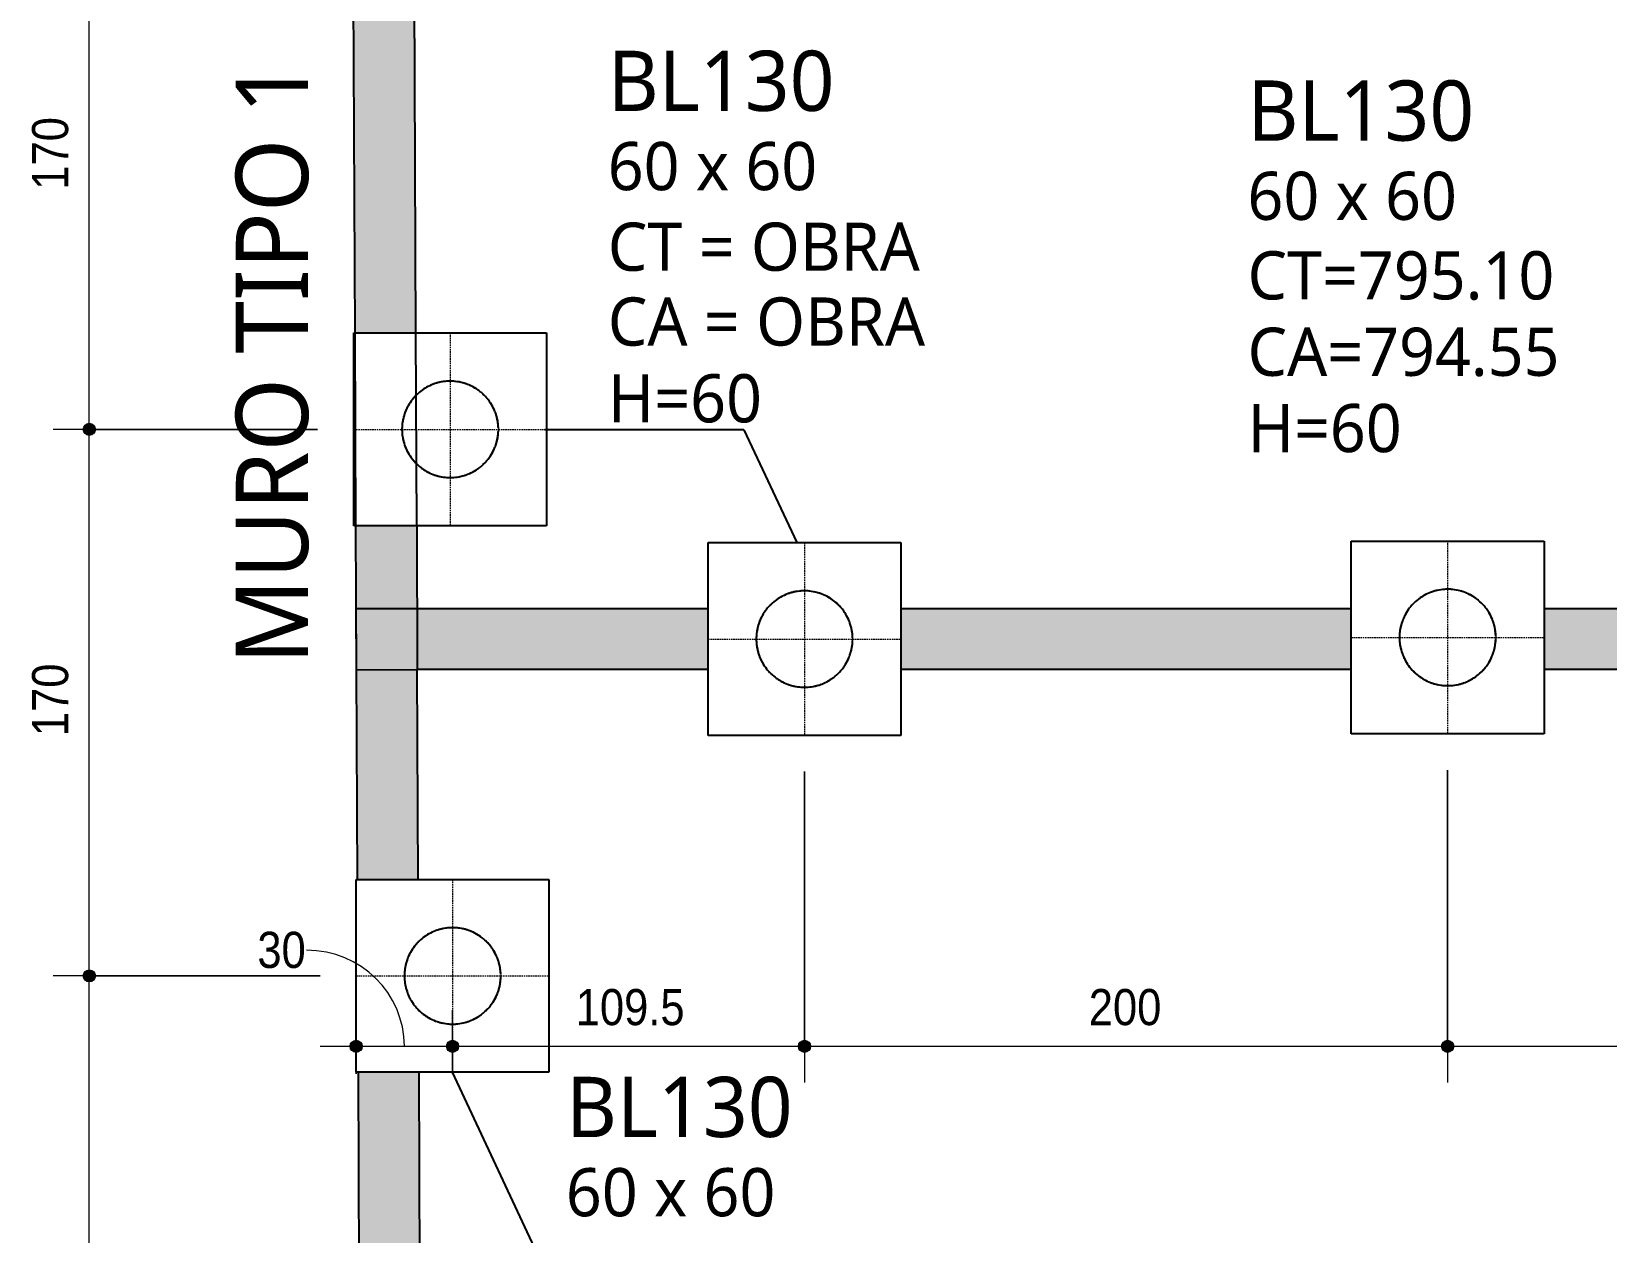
# Model space of a CAD drawing. Extents: x -2131 to 52870, y -3196 to 88043.
# Drawn here: x 41650.6 to 42140.8, y -504.1 to -130.4 of the extents above; entities that cross this region are included whole.
import ezdxf

# ---------------------------------------------------------------- set-up
doc = ezdxf.new("R2010")
doc.units = 0
doc.linetypes.add('Hidden', pattern=[0.714375, 0.47625, -0.238125])
doc.linetypes.add('Traço', pattern=[0.635, 0.3175, -0.3175])
for name, color, linetype, lineweight in [('A-ANNO-DIMS', 7, 'Continuous', 9), ('A-ANNO-DIMS-75', 7, 'Continuous', 9), ('A-DETL-THIN', 7, 'Continuous', 25), ('G-ANNO-TEXT', 7, 'Continuous', 9), ('S-BEAM', 7, 'Continuous', 25), ('S-BEAM-HDLN', 7, 'Traço', 25), ('S-FNDN', 7, 'Continuous', 25), ('S-FNDN-HDLN', 7, 'Traço', 18), ('S-FNDN-IDEN', 7, 'Continuous', 9)]:
    doc.layers.add(name, color=color, linetype=linetype, lineweight=lineweight)
doc.styles.add('Fira Sans_3', font='', dxfattribs={"width": 0.9, "height": 11.25})
doc.styles.add('Gadugi', font='gadugi.ttf', dxfattribs={"height": 15})
doc.styles.add('Gadugi_6', font='gadugi.ttf', dxfattribs={"height": 22.5})
doc.styles.add('Gadugi_7', font='gadugi.ttf', dxfattribs={"height": 0.2})
doc.styles.add('Gadugi_8', font='gadugi.ttf', dxfattribs={"height": 18.75})
doc.styles.get('Fira Sans_3').set_extended_font_data('Fira Sans')
doc.dimstyles.new('PED_1_5mm_ESQ_5', dxfattribs={"dimscale": 30.48, "dimtxt": 15.344768, "dimasz": 0.492126, "dimexe": 0.369094, "dimexo": 0.369094, "dimgap": 0.073819, "dimtad": 1, "dimdec": 1, "dimrnd": 0.5, "dimdsep": 46, "dimtxsty": 'Fira Sans_3', "dimblk1": 'DOTSMALL', "dimblk2": 'DOTSMALL', "dimsah": 1, "dimcen": 0.09, "dimdle": 0.369094, "dimazin": 0, "dimtfac": 1, "dimtdec": 4, "dimtix": 1, "dimtmove": 1, "dimatfit": 3, "dimfxl": 1, "dimtvp": 1, "dimtolj": 1, "dimtzin": 0, "dimarcsym": 2})
doc.dimstyles.new('PED_1_5mm_ESQ_7', dxfattribs={"dimscale": 30.48, "dimtxt": 15.344768, "dimasz": 0.492126, "dimexe": 0.369094, "dimexo": 0.369094, "dimgap": 0.073819, "dimtad": 1, "dimdec": 1, "dimrnd": 0.5, "dimdsep": 46, "dimtxsty": 'Fira Sans_3', "dimblk1": 'DOTSMALL', "dimblk2": 'DOTSMALL', "dimsah": 1, "dimcen": 0.09, "dimdle": 0.369094, "dimazin": 0, "dimtfac": 1, "dimtdec": 4, "dimtix": 1, "dimtmove": 0, "dimatfit": 3, "dimfxl": 1, "dimtvp": 1, "dimtolj": 1, "dimtzin": 0, "dimarcsym": 2})

# ---------------------------------------------------------------- blocks, each defined once
blk = doc.blocks.new('PED_BLRET-1EST_R01_2019_muro_ - 60x60x60-3843966-PL C 001 - FORMA DO TÉRREO')
at = {"layer": 'S-FNDN', "linetype": 'Hidden', "lineweight": 18}
for p, q in [((0, 30), (0, -30)), ((-30, 0), (30, 0))]:
    blk.add_line(p, q, dxfattribs=at)
at = {"layer": 'S-FNDN-HDLN'}
blk.add_circle((0, 0), 15, dxfattribs=at)
blk = doc.blocks.new('DIMBLOCK567-PL C 001 - FORMA DO TÉRREO')
at = {"layer": 'A-ANNO-DIMS-75', "transparency": 16777216}
h = blk.add_hatch(color=256, dxfattribs=at)
edge = h.paths.add_edge_path(flags=0)
edge.add_arc((41668.59, -424.28), 1.88, 0, 360)
h = blk.add_hatch(color=256, dxfattribs=at)
edge = h.paths.add_edge_path(flags=0)
edge.add_arc((41668.59, -624.19), 1.88, 0, 360)
for p, q in [((41740.41, -424.28), (41657.34, -424.28)), ((41668.59, -624.19), (41668.59, -424.28)), ((41668.59, -424.28), (41740.41, -424.28)), ((41741.12, -624.19), (41657.34, -624.19)), ((41668.59, -624.19), (41741.12, -624.19))]:
    blk.add_line(p, q, dxfattribs=at)
for centre in [(41668.59, -424.28), (41668.59, -624.19)]:
    blk.add_circle(centre, 1.88, dxfattribs=at)
at = {"layer": 'A-ANNO-DIMS-75', "color": 0, "transparency": 16777216, "insert": (41650.76, -535.84), "char_height": 11.25, "width": 27.8567, "attachment_point": 1, "rotation": 90, "line_spacing_factor": 1.049215, "style": 'Fira Sans_3'}
blk.add_mtext('200', dxfattribs=at)
blk = doc.blocks.new('_DotSmall')
at = {"color": 0, "linetype": 'ByBlock', "const_width": 0.5}
blk.add_lwpolyline([(-0.0625, 0, 1), (0.0625, 0, 1)], format="xyb", close=True, dxfattribs=at)
blk = doc.blocks.new('DIMBLOCK568-PL C 001 - FORMA DO TÉRREO')
at = {"layer": 'A-ANNO-DIMS-75', "transparency": 16777216}
h = blk.add_hatch(color=256, dxfattribs=at)
edge = h.paths.add_edge_path(flags=0)
edge.add_arc((41668.59, -254.22), 1.88, 0, 360)
h = blk.add_hatch(color=256, dxfattribs=at)
edge = h.paths.add_edge_path(flags=0)
edge.add_arc((41668.59, -424.28), 1.88, 0, 360)
for p, q in [((41739.66, -254.22), (41657.34, -254.22)), ((41668.59, -424.28), (41668.59, -254.22)), ((41668.59, -254.22), (41739.66, -254.22)), ((41740.41, -424.28), (41657.34, -424.28)), ((41668.59, -424.28), (41740.41, -424.28))]:
    blk.add_line(p, q, dxfattribs=at)
for centre in [(41668.59, -254.22), (41668.59, -424.28)]:
    blk.add_circle(centre, 1.88, dxfattribs=at)
at = {"layer": 'A-ANNO-DIMS-75', "color": 0, "transparency": 16777216, "insert": (41650.76, -349.68), "char_height": 11.25, "width": 25.0238, "attachment_point": 1, "rotation": 90, "line_spacing_factor": 1.049215, "style": 'Fira Sans_3'}
blk.add_mtext('170', dxfattribs=at)
blk = doc.blocks.new('DIMBLOCK569-PL C 001 - FORMA DO TÉRREO')
at = {"layer": 'A-ANNO-DIMS-75', "transparency": 16777216}
h = blk.add_hatch(color=256, dxfattribs=at)
edge = h.paths.add_edge_path(flags=0)
edge.add_arc((41668.59, -84.23), 1.88, 0, 360)
h = blk.add_hatch(color=256, dxfattribs=at)
edge = h.paths.add_edge_path(flags=0)
edge.add_arc((41668.59, -254.22), 1.88, 0, 360)
for p, q in [((41738.92, -84.23), (41657.34, -84.23)), ((41668.59, -254.22), (41668.59, -84.23)), ((41668.59, -84.23), (41738.92, -84.23)), ((41739.66, -254.22), (41657.34, -254.22)), ((41668.59, -254.22), (41739.66, -254.22))]:
    blk.add_line(p, q, dxfattribs=at)
for centre in [(41668.59, -84.23), (41668.59, -254.22)]:
    blk.add_circle(centre, 1.88, dxfattribs=at)
at = {"layer": 'A-ANNO-DIMS-75', "color": 0, "transparency": 16777216, "insert": (41650.76, -179.65), "char_height": 11.25, "width": 25.0238, "attachment_point": 1, "rotation": 90, "line_spacing_factor": 1.049215, "style": 'Fira Sans_3'}
blk.add_mtext('170', dxfattribs=at)
blk = doc.blocks.new('DIMBLOCK580-PL C 001 - FORMA DO TÉRREO')
at = {"layer": 'A-ANNO-DIMS-75', "transparency": 16777216}
h = blk.add_hatch(color=256, dxfattribs=at)
edge = h.paths.add_edge_path(flags=0)
edge.add_arc((41751.66, -446.19), 1.88, 0, 360)
h = blk.add_hatch(color=256, dxfattribs=at)
edge = h.paths.add_edge_path(flags=0)
edge.add_arc((41781.66, -446.19), 1.88, 0, 360)
for p, q in [((41751.66, -454.79), (41751.66, -434.94)), ((41781.66, -454.79), (41781.66, -434.94)), ((41740.41, -446.19), (41781.66, -446.19)), ((41751.66, -446.19), (41751.66, -454.79)), ((41781.66, -446.19), (41781.66, -454.79))]:
    blk.add_line(p, q, dxfattribs=at)
for centre in [(41751.66, -446.19), (41781.66, -446.19)]:
    blk.add_circle(centre, 1.88, dxfattribs=at)
blk.add_ellipse((41736.24, -446.19), major_axis=(30.41, 0), ratio=0.983153, start_param=0, end_param=1.570796, dxfattribs=at)
at = {"layer": 'A-ANNO-DIMS-75', "color": 0, "transparency": 16777216, "insert": (41720.9, -410.55), "char_height": 11.25, "width": 18.4137, "attachment_point": 1, "line_spacing_factor": 1.049215, "style": 'Fira Sans_3'}
blk.add_mtext('30', dxfattribs=at)
blk = doc.blocks.new('DIMBLOCK581-PL C 001 - FORMA DO TÉRREO')
at = {"layer": 'A-ANNO-DIMS-75', "transparency": 16777216}
h = blk.add_hatch(color=256, dxfattribs=at)
edge = h.paths.add_edge_path(flags=0)
edge.add_arc((41781.66, -446.19), 1.88, 0, 360)
h = blk.add_hatch(color=256, dxfattribs=at)
edge = h.paths.add_edge_path(flags=0)
edge.add_arc((41891.18, -446.19), 1.88, 0, 360)
for p, q in [((41891.18, -360.72), (41891.18, -457.44)), ((41891.18, -446.19), (41891.18, -360.72)), ((41781.66, -454.79), (41781.66, -434.94)), ((41781.66, -446.19), (41891.18, -446.19)), ((41781.66, -446.19), (41781.66, -454.79))]:
    blk.add_line(p, q, dxfattribs=at)
for centre in [(41781.66, -446.19), (41891.18, -446.19)]:
    blk.add_circle(centre, 1.88, dxfattribs=at)
at = {"layer": 'A-ANNO-DIMS-75', "color": 0, "transparency": 16777216, "insert": (41819.99, -428.36), "char_height": 11.25, "width": 39.4243, "attachment_point": 1, "line_spacing_factor": 1.049215, "style": 'Fira Sans_3'}
blk.add_mtext('109.5', dxfattribs=at)
blk = doc.blocks.new('DIMBLOCK582-PL C 001 - FORMA DO TÉRREO')
at = {"layer": 'A-ANNO-DIMS-75', "transparency": 16777216}
h = blk.add_hatch(color=256, dxfattribs=at)
edge = h.paths.add_edge_path(flags=0)
edge.add_arc((41891.18, -446.19), 1.88, 0, 360)
h = blk.add_hatch(color=256, dxfattribs=at)
edge = h.paths.add_edge_path(flags=0)
edge.add_arc((42091.38, -446.19), 1.88, 0, 360)
for p, q in [((41891.18, -360.72), (41891.18, -457.44)), ((41891.18, -446.19), (41891.18, -360.72)), ((42091.38, -360.22), (42091.38, -457.44)), ((42091.38, -446.19), (42091.38, -360.22)), ((41891.18, -446.19), (42091.38, -446.19))]:
    blk.add_line(p, q, dxfattribs=at)
for centre in [(41891.18, -446.19), (42091.38, -446.19)]:
    blk.add_circle(centre, 1.88, dxfattribs=at)
at = {"layer": 'A-ANNO-DIMS-75', "color": 0, "transparency": 16777216, "insert": (41979.68, -428.36), "char_height": 11.25, "width": 27.8567, "attachment_point": 1, "line_spacing_factor": 1.049215, "style": 'Fira Sans_3'}
blk.add_mtext('200', dxfattribs=at)
blk = doc.blocks.new('DIMBLOCK583-PL C 001 - FORMA DO TÉRREO')
at = {"layer": 'A-ANNO-DIMS-75', "transparency": 16777216}
h = blk.add_hatch(color=256, dxfattribs=at)
edge = h.paths.add_edge_path(flags=0)
edge.add_arc((42091.38, -446.19), 1.88, 0, 360)
h = blk.add_hatch(color=256, dxfattribs=at)
edge = h.paths.add_edge_path(flags=0)
edge.add_arc((42291.18, -446.19), 1.88, 0, 360)
for p, q in [((42091.38, -360.22), (42091.38, -457.44)), ((42091.38, -446.19), (42091.38, -360.22)), ((42291.18, -360.22), (42291.18, -457.44)), ((42291.18, -446.19), (42291.18, -360.22)), ((42091.38, -446.19), (42291.18, -446.19))]:
    blk.add_line(p, q, dxfattribs=at)
for centre in [(42091.38, -446.19), (42291.18, -446.19)]:
    blk.add_circle(centre, 1.88, dxfattribs=at)
at = {"layer": 'A-ANNO-DIMS-75', "color": 0, "transparency": 16777216, "insert": (42179.68, -428.36), "char_height": 11.25, "width": 27.8567, "attachment_point": 1, "line_spacing_factor": 1.049215, "style": 'Fira Sans_3'}
blk.add_mtext('200', dxfattribs=at)
blk = doc.blocks.new('PED_TAG_BLOCO - BLOCO-3844252-PL C 001 - FORMA DO TÉRREO')
at = {"layer": 'S-FNDN-IDEN', "char_height": 0.2, "attachment_point": 1, "style": 'Gadugi_7'}
for s, insert, width in [('CT = OBRA', (-0.9768, -0.9984), 1.715611), ('CA = OBRA', (-0.9768, -1.3088), 1.755696)]:
    blk.add_mtext(s, dxfattribs=dict(at, insert=insert, width=width))

msp = doc.modelspace()

# ---------------------------------------------------------------- hatches: boundary and pattern name
at = {"layer": 'S-BEAM', "true_color": 0x800080}
for points in [[(41751.218, -224.218), (41770.219, -224.218), (41769.736, -114.231), (41750.736, -114.231), (41750.912, -154.28)], [(41751.678, -328.968), (41770.637, -328.927), (41751.678, -309.968), (41770.595, -309.968), (41770.482, -284.218), (41751.482, -284.218)], [(41761.178, -328.968), (41861.183, -328.968), (41861.183, -309.968), (41751.678, -309.968), (41770.637, -328.927)], [(41921.183, -328.968), (42061.384, -328.968), (42061.384, -309.968), (41921.183, -309.968)], [(42261.183, -328.968), (42261.183, -309.968), (42121.384, -309.968), (42121.384, -328.968)], [(41751.964, -394.28), (41770.964, -394.28), (41770.678, -328.968), (41751.678, -328.968), (41751.682, -329.961)], [(41752.841, -594.191), (41771.841, -594.191), (41771.227, -454.28), (41752.227, -454.28), (41752.7, -562.016)]]:
    msp.add_hatch(color=216, dxfattribs=at).paths.add_polyline_path(points, flags=0)

# ---------------------------------------------------------------- linework, layer by layer
at = {"layer": 'A-DETL-THIN'}
for p, q in [((41872.35, -254.372), (41810.35, -254.372)), ((41872.35, -254.372), (41888.774, -289.468)), ((41815.489, -526.576), (41781.657, -454.28))]:
    msp.add_line(p, q, dxfattribs=at)
at = {"layer": 'S-BEAM'}
for p, q in [((41750.736, -114.231), (41751.218, -224.218)), ((41770.219, -224.218), (41769.736, -114.231)), ((41751.482, -284.218), (41751.678, -329.01)), ((41770.482, -284.218), (41770.678, -328.927)), ((41751.678, -309.968), (41751.594, -309.968)), ((41751.594, -309.968), (41751.678, -328.968)), ((41751.678, -309.968), (41861.183, -309.968)), ((41921.183, -309.968), (42061.384, -309.968)), ((42121.384, -309.968), (42261.183, -309.968)), ((41751.678, -329.01), (41770.678, -328.927)), ((41751.678, -328.968), (41751.964, -394.28)), ((41861.183, -328.968), (41770.678, -328.968)), ((41770.964, -394.28), (41770.678, -328.968)), ((42061.384, -328.968), (41921.183, -328.968)), ((42261.183, -328.968), (42121.384, -328.968)), ((41752.227, -454.28), (41752.841, -594.191)), ((41771.841, -594.191), (41771.227, -454.28))]:
    msp.add_line(p, q, dxfattribs=at)
at = {"layer": 'S-BEAM-HDLN', "linetype": 'Continuous'}
for p, q in [((41751.218, -224.218), (41751.482, -284.218)), ((41770.482, -284.218), (41770.219, -224.218))]:
    msp.add_line(p, q, dxfattribs=at)
at = {"layer": 'S-FNDN'}
for p, q in [((41750.912, -284.218), (41750.912, -224.218)), ((41750.912, -224.218), (41810.912, -224.218)), ((41810.912, -224.218), (41810.912, -284.218)), ((41810.912, -284.218), (41750.912, -284.218)), ((42061.384, -348.969), (42061.384, -288.969)), ((42061.384, -288.969), (42121.384, -288.969)), ((42121.384, -288.969), (42121.384, -348.969)), ((41861.183, -349.468), (41861.183, -289.468)), ((41861.183, -289.468), (41921.183, -289.468)), ((41921.183, -289.468), (41921.183, -349.468)), ((41921.183, -349.468), (41861.183, -349.468)), ((42121.384, -348.969), (42061.384, -348.969)), ((41751.657, -454.28), (41751.657, -394.28)), ((41751.657, -394.28), (41811.657, -394.28)), ((41811.657, -394.28), (41811.657, -454.28)), ((41811.657, -454.28), (41751.657, -454.28))]:
    msp.add_line(p, q, dxfattribs=at)
for centre, start, end in [((41780.912, -254.218), 108.45079, 117.29175), ((41780.912, -254.218), 103.91373, 110.14131), ((41780.912, -254.218), 100.70652, 108.02005), ((41780.912, -254.218), 101.43322, 103.75583), ((41780.912, -254.218), 91.6216, 100.52478), ((41780.912, -254.218), 87.73757, 94.33517), ((41780.912, -254.218), 83.92964, 91.11273), ((41780.912, -254.218), 85.66483, 87.55149), ((41780.912, -254.218), 74.75794, 83.75875), ((41780.912, -254.218), 71.52196, 78.56678), ((41780.912, -254.218), 67.15466, 74.13618), ((41780.912, -254.218), 69.85869, 71.29506), ((41780.912, -254.218), 142.05481, 150.83012), ((41780.912, -254.218), 141.75849, 142.0538), ((41780.912, -254.218), 134.26833, 141.72512), ((41780.912, -254.218), 136.24417, 141.08064), ((41780.912, -254.218), 132.91237, 136.08627), ((41780.912, -254.218), 125.2594, 134.06004), ((41780.912, -254.218), 121.0163, 126.01863), ((41780.912, -254.218), 117.48585, 124.88593), ((41780.912, -254.218), 117.1796, 118.9837), ((41780.912, -254.218), 57.83003, 66.99336), ((41780.912, -254.218), 55.22874, 62.8204), ((41780.912, -254.218), 50.38113, 57.03082), ((41780.912, -254.218), 53.98137, 54.93756), ((41780.912, -254.218), 40.76055, 50.22838), ((41780.912, -254.218), 38.75996, 47.08763), ((41780.912, -254.218), 33.60869, 39.64187), ((41780.912, -254.218), 37.9462, 38.35287), ((41780.912, -254.218), 158.84132, 167.60263), ((41780.912, -254.218), 151.0549, 158.54617), ((41780.912, -254.218), 152.44851, 158.35287), ((41780.912, -254.218), 148.63648, 152.26243), ((41780.912, -254.218), 23.2661, 33.46361), ((41780.912, -254.218), 21.75849, 31.36352), ((41780.912, -254.218), 16.83706, 21.40185), ((41780.912, -254.218), 2.7962, 16.69887), ((41780.912, -254.218), 175.62159, 180), ((41780.912, -254.218), 180, 184.37841), ((41780.912, -254.218), 175.22874, 178.40302), ((41780.912, -254.218), 181.59698, 184.77126), ((41780.912, -254.218), 167.84677, 175.35438), ((41780.912, -254.218), 168.70494, 174.93756), ((41780.912, -254.218), 164.35508, 168.47804), ((41780.912, -254.218), 1.59698, 15.64492), ((41780.912, -254.218), 344.35508, 358.40302), ((41780.912, -254.218), 184.64562, 192.15323), ((41780.912, -254.218), 185.06244, 191.29506), ((41780.912, -254.218), 191.52196, 195.64492), ((41780.912, -254.218), 192.39737, 201.15868), ((41780.912, -254.218), 201.45383, 208.9451), ((41780.912, -254.218), 201.64713, 207.55149), ((41780.912, -254.218), 328.63648, 338.24151), ((41780.912, -254.218), 338.59815, 343.16294), ((41780.912, -254.218), 343.30113, 357.2038), ((41780.912, -254.218), 207.73757, 211.36352), ((41780.912, -254.218), 209.16988, 217.94519), ((41780.912, -254.218), 217.9462, 218.24151), ((41780.912, -254.218), 218.27488, 225.73167), ((41780.912, -254.218), 218.91936, 223.75583), ((41780.912, -254.218), 223.91373, 227.08763), ((41780.912, -254.218), 309.77162, 319.23945), ((41780.912, -254.218), 312.91237, 321.24004), ((41780.912, -254.218), 320.35813, 326.39131), ((41780.912, -254.218), 321.64713, 322.0538), ((41780.912, -254.218), 326.53639, 336.7339), ((41780.912, -254.218), 225.93996, 234.7406), ((41780.912, -254.218), 233.98137, 238.9837), ((41780.912, -254.218), 235.11407, 242.51415), ((41780.912, -254.218), 241.0163, 242.8204), ((41780.912, -254.218), 242.70825, 251.54921), ((41780.912, -254.218), 249.85869, 256.08627), ((41780.912, -254.218), 251.97995, 259.29348), ((41780.912, -254.218), 256.24417, 258.56678), ((41780.912, -254.218), 259.47522, 268.3784), ((41780.912, -254.218), 265.66483, 272.26243), ((41780.912, -254.218), 268.88727, 276.07036), ((41780.912, -254.218), 272.44851, 274.33517), ((41780.912, -254.218), 276.24125, 285.24206), ((41780.912, -254.218), 281.43322, 288.47804), ((41780.912, -254.218), 285.86382, 292.84534), ((41780.912, -254.218), 288.70494, 290.14131), ((41780.912, -254.218), 293.00664, 302.16997), ((41780.912, -254.218), 297.1796, 304.77126), ((41780.912, -254.218), 302.96918, 309.61887), ((41780.912, -254.218), 305.06244, 306.01863), ((41891.183, -319.468), 134.26833, 141.72512), ((41891.183, -319.468), 132.91237, 136.08627), ((41891.183, -319.468), 125.2594, 134.06004), ((41891.183, -319.468), 121.0163, 126.01863), ((41891.183, -319.468), 117.48585, 124.88593), ((41891.183, -319.468), 117.1796, 118.9837), ((41891.183, -319.468), 108.45079, 117.29175), ((41891.183, -319.468), 103.91373, 110.14131), ((41891.183, -319.468), 100.70652, 108.02005), ((41891.183, -319.468), 101.43322, 103.75583), ((41891.183, -319.468), 91.6216, 100.52478), ((41891.183, -319.468), 87.73757, 94.33517), ((41891.183, -319.468), 83.92964, 91.11273), ((41891.183, -319.468), 85.66483, 87.55149), ((41891.183, -319.468), 74.75794, 83.75875), ((41891.183, -319.468), 71.52196, 78.56678), ((41891.183, -319.468), 67.15466, 74.13618), ((41891.183, -319.468), 69.85869, 71.29506), ((41891.183, -319.468), 57.83003, 66.99336), ((41891.183, -319.468), 55.22874, 62.8204), ((41891.183, -319.468), 50.38113, 57.03082), ((41891.183, -319.468), 53.98137, 54.93756), ((41891.183, -319.468), 40.76055, 50.22838), ((41891.183, -319.468), 38.75996, 47.08763), ((42091.384, -318.969), 134.26833, 141.72512), ((42091.384, -318.969), 136.24417, 141.08064), ((42091.384, -318.969), 132.91237, 136.08627), ((42091.384, -318.969), 125.2594, 134.06004), ((42091.384, -318.969), 121.0163, 126.01863), ((42091.384, -318.969), 117.48585, 124.88593), ((42091.384, -318.969), 117.1796, 118.9837), ((42091.384, -318.969), 108.45079, 117.29175), ((42091.384, -318.969), 103.91373, 110.14131), ((42091.384, -318.969), 100.70652, 108.02005), ((42091.384, -318.969), 101.43322, 103.75583), ((42091.384, -318.969), 91.6216, 100.52478), ((42091.384, -318.969), 87.73757, 94.33517), ((42091.384, -318.969), 83.92964, 91.11273), ((42091.384, -318.969), 85.66483, 87.55149), ((42091.384, -318.969), 74.75794, 83.75875), ((42091.384, -318.969), 71.52196, 78.56678), ((42091.384, -318.969), 67.15466, 74.13618), ((42091.384, -318.969), 69.85869, 71.29506), ((42091.384, -318.969), 57.83003, 66.99336), ((42091.384, -318.969), 55.22874, 62.8204), ((42091.384, -318.969), 50.38113, 57.03082), ((42091.384, -318.969), 53.98137, 54.93756), ((42091.384, -318.969), 40.76055, 50.22838), ((42091.384, -318.969), 38.75996, 47.08763), ((41891.183, -319.468), 151.0549, 158.54617), ((41891.183, -319.468), 152.44851, 158.35287), ((41891.183, -319.468), 148.63648, 152.26243), ((41891.183, -319.468), 142.05481, 150.83012), ((41891.183, -319.468), 141.75849, 142.0538), ((41891.183, -319.468), 136.24417, 141.08064), ((41891.183, -319.468), 33.60869, 39.64187), ((41891.183, -319.468), 37.9462, 38.35287), ((41891.183, -319.468), 23.2661, 33.46361), ((41891.183, -319.468), 21.75849, 31.36352), ((42091.384, -318.969), 158.84132, 167.60263), ((42091.384, -318.969), 151.0549, 158.54617), ((42091.384, -318.969), 152.44851, 158.35287), ((42091.384, -318.969), 148.63648, 152.26243), ((42091.384, -318.969), 142.05481, 150.83012), ((42091.384, -318.969), 141.75849, 142.0538), ((42091.384, -318.969), 33.60869, 39.64187), ((42091.384, -318.969), 37.9462, 38.35287), ((42091.384, -318.969), 23.2661, 33.46361), ((42091.384, -318.969), 21.75849, 31.36352), ((42091.384, -318.969), 16.83706, 21.40185), ((41891.183, -319.468), 175.62159, 180), ((41891.183, -319.468), 175.22874, 178.40302), ((41891.183, -319.468), 167.84677, 175.35438), ((41891.183, -319.468), 168.70494, 174.93756), ((41891.183, -319.468), 164.35508, 168.47804), ((41891.183, -319.468), 158.84132, 167.60263), ((41891.183, -319.468), 16.83706, 21.40185), ((41891.183, -319.468), 2.7962, 16.69887), ((41891.183, -319.468), 1.59698, 15.64492), ((42091.384, -318.969), 175.62159, 180), ((42091.384, -318.969), 175.22874, 178.40302), ((42091.384, -318.969), 167.84677, 175.35438), ((42091.384, -318.969), 168.70494, 174.93756), ((42091.384, -318.969), 164.35508, 168.47804), ((42091.384, -318.969), 2.7962, 16.69887), ((42091.384, -318.969), 1.59698, 15.64492), ((41891.183, -319.468), 180, 184.37841), ((41891.183, -319.468), 181.59698, 184.77126), ((41891.183, -319.468), 184.64562, 192.15323), ((41891.183, -319.468), 185.06244, 191.29506), ((41891.183, -319.468), 191.52196, 195.64492), ((41891.183, -319.468), 192.39737, 201.15868), ((41891.183, -319.468), 343.30113, 357.2038), ((41891.183, -319.468), 344.35508, 358.40302), ((42091.384, -318.969), 180, 184.37841), ((42091.384, -318.969), 181.59698, 184.77126), ((42091.384, -318.969), 184.64562, 192.15323), ((42091.384, -318.969), 185.06244, 191.29506), ((42091.384, -318.969), 191.52196, 195.64492), ((42091.384, -318.969), 192.39737, 201.15868), ((42091.384, -318.969), 338.59815, 343.16294), ((42091.384, -318.969), 343.30113, 357.2038), ((42091.384, -318.969), 344.35508, 358.40302), ((41891.183, -319.468), 201.45383, 208.9451), ((41891.183, -319.468), 201.64713, 207.55149), ((41891.183, -319.468), 207.73757, 211.36352), ((41891.183, -319.468), 209.16988, 217.94519), ((41891.183, -319.468), 320.35813, 326.39131), ((41891.183, -319.468), 326.53639, 336.7339), ((41891.183, -319.468), 328.63648, 338.24151), ((41891.183, -319.468), 338.59815, 343.16294), ((42091.384, -318.969), 201.45383, 208.9451), ((42091.384, -318.969), 201.64713, 207.55149), ((42091.384, -318.969), 207.73757, 211.36352), ((42091.384, -318.969), 209.16988, 217.94519), ((42091.384, -318.969), 217.9462, 218.24151), ((42091.384, -318.969), 218.27488, 225.73167), ((42091.384, -318.969), 218.91936, 223.75583), ((42091.384, -318.969), 312.91237, 321.24004), ((42091.384, -318.969), 320.35813, 326.39131), ((42091.384, -318.969), 321.64713, 322.0538), ((42091.384, -318.969), 326.53639, 336.7339), ((42091.384, -318.969), 328.63648, 338.24151), ((41891.183, -319.468), 217.9462, 218.24151), ((41891.183, -319.468), 218.27488, 225.73167), ((41891.183, -319.468), 218.91936, 223.75583), ((41891.183, -319.468), 223.91373, 227.08763), ((41891.183, -319.468), 225.93996, 234.7406), ((41891.183, -319.468), 233.98137, 238.9837), ((41891.183, -319.468), 235.11407, 242.51415), ((41891.183, -319.468), 241.0163, 242.8204), ((41891.183, -319.468), 242.70825, 251.54921), ((41891.183, -319.468), 285.86382, 292.84534), ((41891.183, -319.468), 293.00664, 302.16997), ((41891.183, -319.468), 297.1796, 304.77126), ((41891.183, -319.468), 302.96918, 309.61887), ((41891.183, -319.468), 305.06244, 306.01863), ((41891.183, -319.468), 309.77162, 319.23945), ((41891.183, -319.468), 312.91237, 321.24004), ((41891.183, -319.468), 321.64713, 322.0538), ((42091.384, -318.969), 223.91373, 227.08763), ((42091.384, -318.969), 225.93996, 234.7406), ((42091.384, -318.969), 233.98137, 238.9837), ((42091.384, -318.969), 235.11407, 242.51415), ((42091.384, -318.969), 241.0163, 242.8204), ((42091.384, -318.969), 242.70825, 251.54921), ((42091.384, -318.969), 249.85869, 256.08627), ((42091.384, -318.969), 251.97995, 259.29348), ((42091.384, -318.969), 281.43322, 288.47804), ((42091.384, -318.969), 285.86382, 292.84534), ((42091.384, -318.969), 288.70494, 290.14131), ((42091.384, -318.969), 293.00664, 302.16997), ((42091.384, -318.969), 297.1796, 304.77126), ((42091.384, -318.969), 302.96918, 309.61887), ((42091.384, -318.969), 305.06244, 306.01863), ((42091.384, -318.969), 309.77162, 319.23945), ((41891.183, -319.468), 249.85869, 256.08627), ((41891.183, -319.468), 251.97995, 259.29348), ((41891.183, -319.468), 256.24417, 258.56678), ((41891.183, -319.468), 259.47522, 268.3784), ((41891.183, -319.468), 265.66483, 272.26243), ((41891.183, -319.468), 268.88727, 276.07036), ((41891.183, -319.468), 272.44851, 274.33517), ((41891.183, -319.468), 276.24125, 285.24206), ((41891.183, -319.468), 281.43322, 288.47804), ((41891.183, -319.468), 288.70494, 290.14131), ((42091.384, -318.969), 256.24417, 258.56678), ((42091.384, -318.969), 259.47522, 268.3784), ((42091.384, -318.969), 265.66483, 272.26243), ((42091.384, -318.969), 268.88727, 276.07036), ((42091.384, -318.969), 272.44851, 274.33517), ((42091.384, -318.969), 276.24125, 285.24206), ((41781.657, -424.28), 121.0163, 126.01863), ((41781.657, -424.28), 117.48585, 124.88593), ((41781.657, -424.28), 117.1796, 118.9837), ((41781.657, -424.28), 108.45079, 117.29175), ((41781.657, -424.28), 103.91373, 110.14131), ((41781.657, -424.28), 100.70652, 108.02005), ((41781.657, -424.28), 101.43322, 103.75583), ((41781.657, -424.28), 91.6216, 100.52478), ((41781.657, -424.28), 87.73757, 94.33517), ((41781.657, -424.28), 83.92964, 91.11273), ((41781.657, -424.28), 85.66483, 87.55149), ((41781.657, -424.28), 74.75794, 83.75875), ((41781.657, -424.28), 71.52196, 78.56678), ((41781.657, -424.28), 67.15466, 74.13618), ((41781.657, -424.28), 69.85869, 71.29506), ((41781.657, -424.28), 57.83003, 66.99336), ((41781.657, -424.28), 55.22874, 62.8204), ((41781.657, -424.28), 50.38113, 57.03082), ((41781.657, -424.28), 148.63648, 152.26243), ((41781.657, -424.28), 142.05481, 150.83012), ((41781.657, -424.28), 141.75849, 142.0538), ((41781.657, -424.28), 134.26833, 141.72512), ((41781.657, -424.28), 136.24417, 141.08064), ((41781.657, -424.28), 132.91237, 136.08627), ((41781.657, -424.28), 125.2594, 134.06004), ((41781.657, -424.28), 53.98137, 54.93756), ((41781.657, -424.28), 40.76055, 50.22838), ((41781.657, -424.28), 38.75996, 47.08763), ((41781.657, -424.28), 33.60869, 39.64187), ((41781.657, -424.28), 37.9462, 38.35287), ((41781.657, -424.28), 23.2661, 33.46361), ((41781.657, -424.28), 21.75849, 31.36352), ((41781.657, -424.28), 167.84677, 175.35438), ((41781.657, -424.28), 168.70494, 174.93756), ((41781.657, -424.28), 164.35508, 168.47804), ((41781.657, -424.28), 158.84132, 167.60263), ((41781.657, -424.28), 151.0549, 158.54617), ((41781.657, -424.28), 152.44851, 158.35287), ((41781.657, -424.28), 16.83706, 21.40185), ((41781.657, -424.28), 2.7962, 16.69887), ((41781.657, -424.28), 1.59698, 15.64492), ((41781.657, -424.28), 175.62159, 180), ((41781.657, -424.28), 180, 184.37841), ((41781.657, -424.28), 175.22874, 178.40302), ((41781.657, -424.28), 181.59698, 184.77126), ((41781.657, -424.28), 184.64562, 192.15323), ((41781.657, -424.28), 185.06244, 191.29506), ((41781.657, -424.28), 343.30113, 357.2038), ((41781.657, -424.28), 344.35508, 358.40302), ((41781.657, -424.28), 191.52196, 195.64492), ((41781.657, -424.28), 192.39737, 201.15868), ((41781.657, -424.28), 201.45383, 208.9451), ((41781.657, -424.28), 201.64713, 207.55149), ((41781.657, -424.28), 207.73757, 211.36352), ((41781.657, -424.28), 326.53639, 336.7339), ((41781.657, -424.28), 328.63648, 338.24151), ((41781.657, -424.28), 338.59815, 343.16294), ((41781.657, -424.28), 209.16988, 217.94519), ((41781.657, -424.28), 217.9462, 218.24151), ((41781.657, -424.28), 218.27488, 225.73167), ((41781.657, -424.28), 218.91936, 223.75583), ((41781.657, -424.28), 223.91373, 227.08763), ((41781.657, -424.28), 225.93996, 234.7406), ((41781.657, -424.28), 302.96918, 309.61887), ((41781.657, -424.28), 309.77162, 319.23945), ((41781.657, -424.28), 312.91237, 321.24004), ((41781.657, -424.28), 320.35813, 326.39131), ((41781.657, -424.28), 321.64713, 322.0538), ((41781.657, -424.28), 233.98137, 238.9837), ((41781.657, -424.28), 235.11407, 242.51415), ((41781.657, -424.28), 241.0163, 242.8204), ((41781.657, -424.28), 242.70825, 251.54921), ((41781.657, -424.28), 249.85869, 256.08627), ((41781.657, -424.28), 251.97995, 259.29348), ((41781.657, -424.28), 256.24417, 258.56678), ((41781.657, -424.28), 259.47522, 268.3784), ((41781.657, -424.28), 265.66483, 272.26243), ((41781.657, -424.28), 268.88727, 276.07036), ((41781.657, -424.28), 272.44851, 274.33517), ((41781.657, -424.28), 276.24125, 285.24206), ((41781.657, -424.28), 281.43322, 288.47804), ((41781.657, -424.28), 285.86382, 292.84534), ((41781.657, -424.28), 288.70494, 290.14131), ((41781.657, -424.28), 293.00664, 302.16997), ((41781.657, -424.28), 297.1796, 304.77126), ((41781.657, -424.28), 305.06244, 306.01863)]:
    msp.add_arc(centre, 15, start, end, dxfattribs=at)
at = {"layer": 'S-FNDN-HDLN'}
for centre, start, end in [((41780.912, -254.218), 110.49686, 116.96554), ((41780.912, -254.218), 98.91936, 101.18656), ((41780.912, -254.218), 94.62636, 98.24151), ((41780.912, -254.218), 81.64713, 85.37364), ((41780.912, -254.218), 78.81344, 81.24004), ((41780.912, -254.218), 65.06244, 69.50314), ((41780.912, -254.218), 126.47543, 132.7232), ((41780.912, -254.218), 63.03446, 64.77126), ((41780.912, -254.218), 48.70494, 53.52457), ((41780.912, -254.218), 47.2768, 48.47804), ((41780.912, -254.218), 159.62892, 164.2014), ((41780.912, -254.218), 142.69296, 148.46694), ((41780.912, -254.218), 32.44851, 37.30704), ((41780.912, -254.218), 31.53306, 32.26243), ((41780.912, -254.218), 16.24417, 20.37108), ((41780.912, -254.218), 15.7986, 16.08627), ((41780.912, -254.218), 195.7986, 200.37108), ((41780.912, -254.218), 339.62892, 343.75583), ((41780.912, -254.218), 343.91373, 344.2014), ((41780.912, -254.218), 211.53306, 217.30704), ((41780.912, -254.218), 322.69296, 327.55149), ((41780.912, -254.218), 327.73757, 328.46694), ((41780.912, -254.218), 227.2768, 233.52457), ((41780.912, -254.218), 243.03446, 249.50314), ((41780.912, -254.218), 258.81344, 261.08064), ((41780.912, -254.218), 261.75849, 265.37364), ((41780.912, -254.218), 274.62636, 278.35287), ((41780.912, -254.218), 278.75996, 281.18656), ((41780.912, -254.218), 290.49686, 294.93756), ((41780.912, -254.218), 295.22874, 296.96554), ((41780.912, -254.218), 306.47543, 311.29506), ((41780.912, -254.218), 311.52196, 312.7232), ((41891.183, -319.468), 126.47543, 132.7232), ((41891.183, -319.468), 110.49686, 116.96554), ((41891.183, -319.468), 98.91936, 101.18656), ((41891.183, -319.468), 94.62636, 98.24151), ((41891.183, -319.468), 81.64713, 85.37364), ((41891.183, -319.468), 78.81344, 81.24004), ((41891.183, -319.468), 65.06244, 69.50314), ((41891.183, -319.468), 63.03446, 64.77126), ((41891.183, -319.468), 48.70494, 53.52457), ((41891.183, -319.468), 47.2768, 48.47804), ((42091.384, -318.969), 126.47543, 132.7232), ((42091.384, -318.969), 110.49686, 116.96554), ((42091.384, -318.969), 98.91936, 101.18656), ((42091.384, -318.969), 94.62636, 98.24151), ((42091.384, -318.969), 81.64713, 85.37364), ((42091.384, -318.969), 78.81344, 81.24004), ((42091.384, -318.969), 65.06244, 69.50314), ((42091.384, -318.969), 63.03446, 64.77126), ((42091.384, -318.969), 48.70494, 53.52457), ((42091.384, -318.969), 47.2768, 48.47804), ((41891.183, -319.468), 142.69296, 148.46694), ((41891.183, -319.468), 32.44851, 37.30704), ((41891.183, -319.468), 31.53306, 32.26243), ((42091.384, -318.969), 142.69296, 148.46694), ((42091.384, -318.969), 32.44851, 37.30704), ((42091.384, -318.969), 31.53306, 32.26243), ((41891.183, -319.468), 159.62892, 164.2014), ((41891.183, -319.468), 16.24417, 20.37108), ((41891.183, -319.468), 15.7986, 16.08627), ((42091.384, -318.969), 159.62892, 164.2014), ((42091.384, -318.969), 16.24417, 20.37108), ((42091.384, -318.969), 15.7986, 16.08627), ((42091.384, -318.969), 195.7986, 200.37108), ((42091.384, -318.969), 339.62892, 343.75583), ((42091.384, -318.969), 343.91373, 344.2014), ((41891.183, -319.468), 195.7986, 200.37108), ((41891.183, -319.468), 211.53306, 217.30704), ((41891.183, -319.468), 322.69296, 327.55149), ((41891.183, -319.468), 327.73757, 328.46694), ((41891.183, -319.468), 339.62892, 343.75583), ((41891.183, -319.468), 343.91373, 344.2014), ((42091.384, -318.969), 211.53306, 217.30704), ((42091.384, -318.969), 322.69296, 327.55149), ((42091.384, -318.969), 327.73757, 328.46694), ((41891.183, -319.468), 227.2768, 233.52457), ((41891.183, -319.468), 243.03446, 249.50314), ((41891.183, -319.468), 290.49686, 294.93756), ((41891.183, -319.468), 295.22874, 296.96554), ((41891.183, -319.468), 306.47543, 311.29506), ((41891.183, -319.468), 311.52196, 312.7232), ((42091.384, -318.969), 227.2768, 233.52457), ((42091.384, -318.969), 243.03446, 249.50314), ((42091.384, -318.969), 290.49686, 294.93756), ((42091.384, -318.969), 295.22874, 296.96554), ((42091.384, -318.969), 306.47543, 311.29506), ((42091.384, -318.969), 311.52196, 312.7232), ((41891.183, -319.468), 258.81344, 261.08064), ((41891.183, -319.468), 261.75849, 265.37364), ((41891.183, -319.468), 274.62636, 278.35287), ((41891.183, -319.468), 278.75996, 281.18656), ((42091.384, -318.969), 258.81344, 261.08064), ((42091.384, -318.969), 261.75849, 265.37364), ((42091.384, -318.969), 274.62636, 278.35287), ((42091.384, -318.969), 278.75996, 281.18656), ((41781.657, -424.28), 110.49686, 116.96554), ((41781.657, -424.28), 98.91936, 101.18656), ((41781.657, -424.28), 94.62636, 98.24151), ((41781.657, -424.28), 81.64713, 85.37364), ((41781.657, -424.28), 78.81344, 81.24004), ((41781.657, -424.28), 65.06244, 69.50314), ((41781.657, -424.28), 63.03446, 64.77126), ((41781.657, -424.28), 142.69296, 148.46694), ((41781.657, -424.28), 126.47543, 132.7232), ((41781.657, -424.28), 48.70494, 53.52457), ((41781.657, -424.28), 47.2768, 48.47804), ((41781.657, -424.28), 32.44851, 37.30704), ((41781.657, -424.28), 31.53306, 32.26243), ((41781.657, -424.28), 159.62892, 164.2014), ((41781.657, -424.28), 16.24417, 20.37108), ((41781.657, -424.28), 15.7986, 16.08627), ((41781.657, -424.28), 195.7986, 200.37108), ((41781.657, -424.28), 339.62892, 343.75583), ((41781.657, -424.28), 343.91373, 344.2014), ((41781.657, -424.28), 211.53306, 217.30704), ((41781.657, -424.28), 227.2768, 233.52457), ((41781.657, -424.28), 306.47543, 311.29506), ((41781.657, -424.28), 311.52196, 312.7232), ((41781.657, -424.28), 322.69296, 327.55149), ((41781.657, -424.28), 327.73757, 328.46694), ((41781.657, -424.28), 243.03446, 249.50314), ((41781.657, -424.28), 258.81344, 261.08064), ((41781.657, -424.28), 261.75849, 265.37364), ((41781.657, -424.28), 274.62636, 278.35287), ((41781.657, -424.28), 278.75996, 281.18656), ((41781.657, -424.28), 290.49686, 294.93756), ((41781.657, -424.28), 295.22874, 296.96554)]:
    msp.add_arc(centre, 15, start, end, dxfattribs=at)

# ---------------------------------------------------------------- block references
at = {"layer": 'S-FNDN', "linetype": 'Hidden', "lineweight": 18}
for p in [(41780.912, -254.218), (42091.384, -318.969), (41891.183, -319.468), (41781.657, -424.28)]:
    msp.add_blockref('PED_BLRET-1EST_R01_2019_muro_ - 60x60x60-3843966-PL C 001 - FORMA DO TÉRREO', p, dxfattribs=at)
at = {"layer": 'S-FNDN-IDEN', "xscale": 74.99999999999996, "yscale": 74.99999999999996, "zscale": 74.99999999999996}
msp.add_blockref('PED_TAG_BLOCO - BLOCO-3844252-PL C 001 - FORMA DO TÉRREO', (41903.221, -115.01), dxfattribs=at)

# ---------------------------------------------------------------- texts
at = {"layer": 'G-ANNO-TEXT', "insert": (41714.186, -327.347), "char_height": 22.5, "width": 236.29739, "attachment_point": 1, "rotation": 90, "style": 'Gadugi_6'}
msp.add_mtext('MURO TIPO 1', dxfattribs=at)
at = {"layer": 'S-FNDN-IDEN', "color": 5, "true_color": 0x0000ff, "char_height": 18.75, "width": 85.37972, "attachment_point": 1, "style": 'Gadugi_8'}
for insert in [(41829.961, -136.396), (42029.076, -145.652), (41816.937, -455.675)]:
    msp.add_mtext('BL130', dxfattribs=dict(at, insert=insert))
at = {"layer": 'S-FNDN-IDEN', "char_height": 15, "attachment_point": 1, "style": 'Gadugi'}
for s, insert, width in [('60 x 60', (41829.961, -164.809), 81.77212), ('60 x 60', (42029.076, -174.065), 81.77212), ('CT=795.10', (42029.076, -198.795), 122.05692), ('CA=794.55', (42029.076, -222.574), 125.06325), ('H=60', (41829.961, -237.063), 63.73416), ('H=60', (42029.076, -246.319), 63.73416), ('60 x 60', (41816.937, -484.088), 81.77212)]:
    msp.add_mtext(s, dxfattribs=dict(at, insert=insert, width=width))

# ---------------------------------------------------------------- dimensions: what is measured, and where the dimension line sits
at = {"layer": 'A-ANNO-DIMS'}
for base, p1, p2, override, picture, middle in [((41668.59, -84.231), (41750.912, -254.218), (41750.166, -84.231), {"dimpost": '<>', "dimfxl": 169.988609}, 'DIMBLOCK569-PL C 001 - FORMA DO TÉRREO', (41660.617, -169.224)), ((41668.59, -254.218), (41751.657, -424.28), (41750.912, -254.218), {"dimpost": '<>', "dimfxl": 170.064257}, 'DIMBLOCK568-PL C 001 - FORMA DO TÉRREO', (41660.617, -339.249)), ((41668.59, -424.28), (41752.371, -624.191), (41751.657, -424.28), {"dimpost": '<>', "dimfxl": 199.911728}, 'DIMBLOCK567-PL C 001 - FORMA DO TÉRREO', (41660.617, -524.235))]:
    dim = msp.add_linear_dim(base=base, p1=p1, p2=p2, angle=90, dimstyle='PED_1_5mm_ESQ_7', override=override, dxfattribs=at)
    dim.commit()
    dim.dimension.update_dxf_attribs({"geometry": picture, "text_midpoint": middle})
for base, p1, p2, override, picture, middle in [((41891.183, -446.192), (41781.657, -443.541), (41891.183, -349.468), {"dimpost": '<>', "dimfxl": 144.379442}, 'DIMBLOCK581-PL C 001 - FORMA DO TÉRREO', (41836.42, -438.138)), ((42091.384, -446.192), (41891.183, -349.468), (42091.384, -348.969), {"dimpost": '<>', "dimfxl": 200.202205}, 'DIMBLOCK582-PL C 001 - FORMA DO TÉRREO', (41991.283, -438.219)), ((42291.183, -446.192), (42091.384, -348.969), (42291.183, -348.967), {"dimpost": '<>', "dimfxl": 199.798718}, 'DIMBLOCK583-PL C 001 - FORMA DO TÉRREO', (42191.283, -438.219))]:
    dim = msp.add_linear_dim(base=base, p1=p1, p2=p2, dimstyle='PED_1_5mm_ESQ_7', override=override, dxfattribs=at)
    dim.commit()
    dim.dimension.update_dxf_attribs({"geometry": picture, "text_midpoint": middle})
dim = msp.add_linear_dim(base=(41781.657, -446.192), p1=(41751.657, -443.541), p2=(41781.657, -443.541), dimstyle='PED_1_5mm_ESQ_5', override={"dimpost": '<>', "dimfxl": 30}, dxfattribs=at)
dim.commit()
dim.dimension.update_dxf_attribs({"geometry": 'DIMBLOCK580-PL C 001 - FORMA DO TÉRREO', "text_midpoint": (41730.107, -418.051), "dimtype": 160})

doc.saveas('drawing.dxf')
